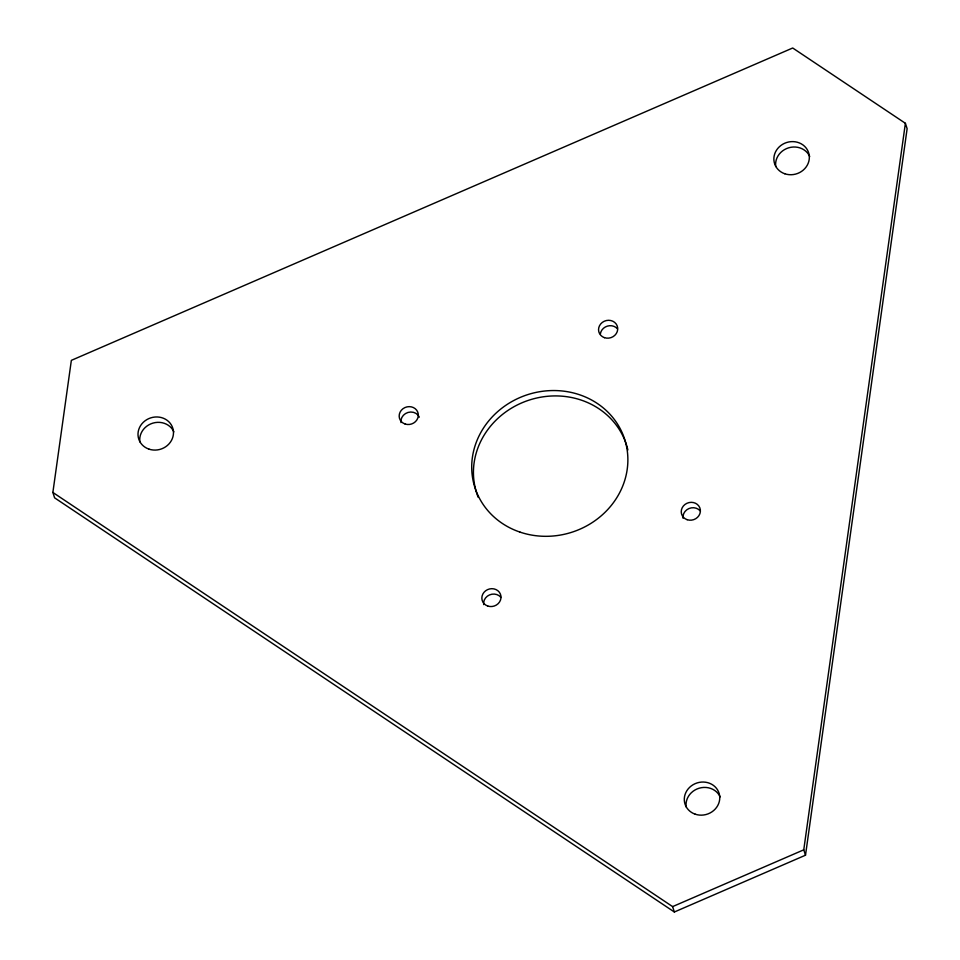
<?xml version="1.0" encoding="UTF-8"?>
<svg xmlns="http://www.w3.org/2000/svg" width="960" height="960" viewBox="0 0 960 960"><rect width="100%" height="100%" fill="white"/><g stroke="black" fill="none" stroke-linecap="round" stroke-linejoin="round"><path stroke-width="1.44" d="M52.872 492.456L71.352 360.36L792.708 48L905.388 123.3L907.128 128.688L805.5 855.204L674.352 912L54.612 497.844L52.872 492.456L672.612 906.612L674.352 912M805.5 855.204L803.76 849.828L905.388 123.3M672.612 906.612L803.76 849.828M478.248 497.388A78.672 72.264 -17.9 0 1 529.764 399.9A78.672 72.264 -17.9 0 1 627.876 449.976M400.98 422.58A9.66 8.868 -17.9 0 1 408 412.452A9.66 8.868 -17.9 0 1 419.34 417.132M483.672 604.608A9.66 8.868 -17.9 0 1 489.492 594.924A9.66 8.868 -17.9 0 1 500.772 597.204M600.372 333.9A9.66 8.868 -17.9 0 1 607.392 326.112A9.66 8.868 -17.9 0 1 617.472 328.824M683.064 518.268A9.66 8.868 -17.9 0 1 688.884 508.572A9.66 8.868 -17.9 0 1 700.164 510.864M686.16 806.964A17.88 16.428 -17.9 0 1 699.156 788.208A17.88 16.428 -17.9 0 1 720.156 796.872M139.872 441.888A17.88 16.428 -17.9 0 1 152.868 423.132A17.88 16.428 -17.9 0 1 173.868 431.808M775.74 166.536A17.88 16.428 -17.9 0 1 788.736 147.792A17.88 16.428 -17.9 0 1 809.724 156.456M519.924 532.08A78.672 72.264 -17.9 0 0 627.204 450.3A78.672 72.264 -17.9 0 0 502.224 407.904A78.672 72.264 -17.9 0 0 519.924 532.08M784.812 173.772A17.88 16.428 -17.9 0 0 809.196 155.184A17.88 16.428 -17.9 0 0 780.792 145.548A17.88 16.428 -17.9 0 0 784.812 173.772M695.232 814.2A17.88 16.428 -17.9 0 0 719.616 795.612A17.88 16.428 -17.9 0 0 691.212 785.976A17.88 16.428 -17.9 0 0 695.232 814.2M148.944 449.124A17.88 16.428 -17.9 0 0 173.328 430.536A17.88 16.428 -17.9 0 0 144.924 420.9A17.88 16.428 -17.9 0 0 148.944 449.124M405.084 424.008A9.66 8.868 -17.9 0 0 418.248 413.964A9.66 8.868 -17.9 0 0 402.912 408.768A9.66 8.868 -17.9 0 0 405.084 424.008M604.476 337.668A9.66 8.868 -17.9 0 0 617.64 327.624A9.66 8.868 -17.9 0 0 602.304 322.416A9.66 8.868 -17.9 0 0 604.476 337.668M687.156 519.696A9.66 8.868 -17.9 0 0 700.32 509.664A9.66 8.868 -17.9 0 0 684.984 504.456A9.66 8.868 -17.9 0 0 687.156 519.696M487.764 606.048A9.66 8.868 -17.9 0 0 500.928 596.004A9.66 8.868 -17.9 0 0 485.592 590.808A9.66 8.868 -17.9 0 0 487.764 606.048"/></g></svg>
